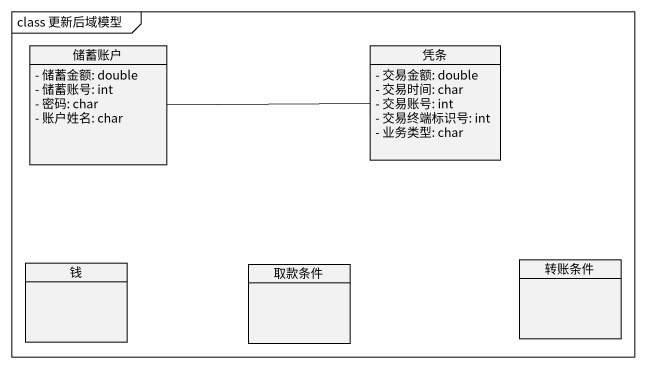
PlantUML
@startuml
mainframe class 更新后域模型
hide circle
hide empty members
skinparam classAttributeIconSize 0
class 储蓄账户 {
  - 储蓄金额: double
  - 储蓄账号: int
  - 密码: char
  - 账户姓名: char
}
class 凭条 {
  - 交易金额: double
  - 交易时间: char
  - 交易账号: int
  - 交易终端标识号: int
  - 业务类型: char
}
class 钱
class 取款条件
class 转账条件
储蓄账户 -right- 凭条
@enduml
